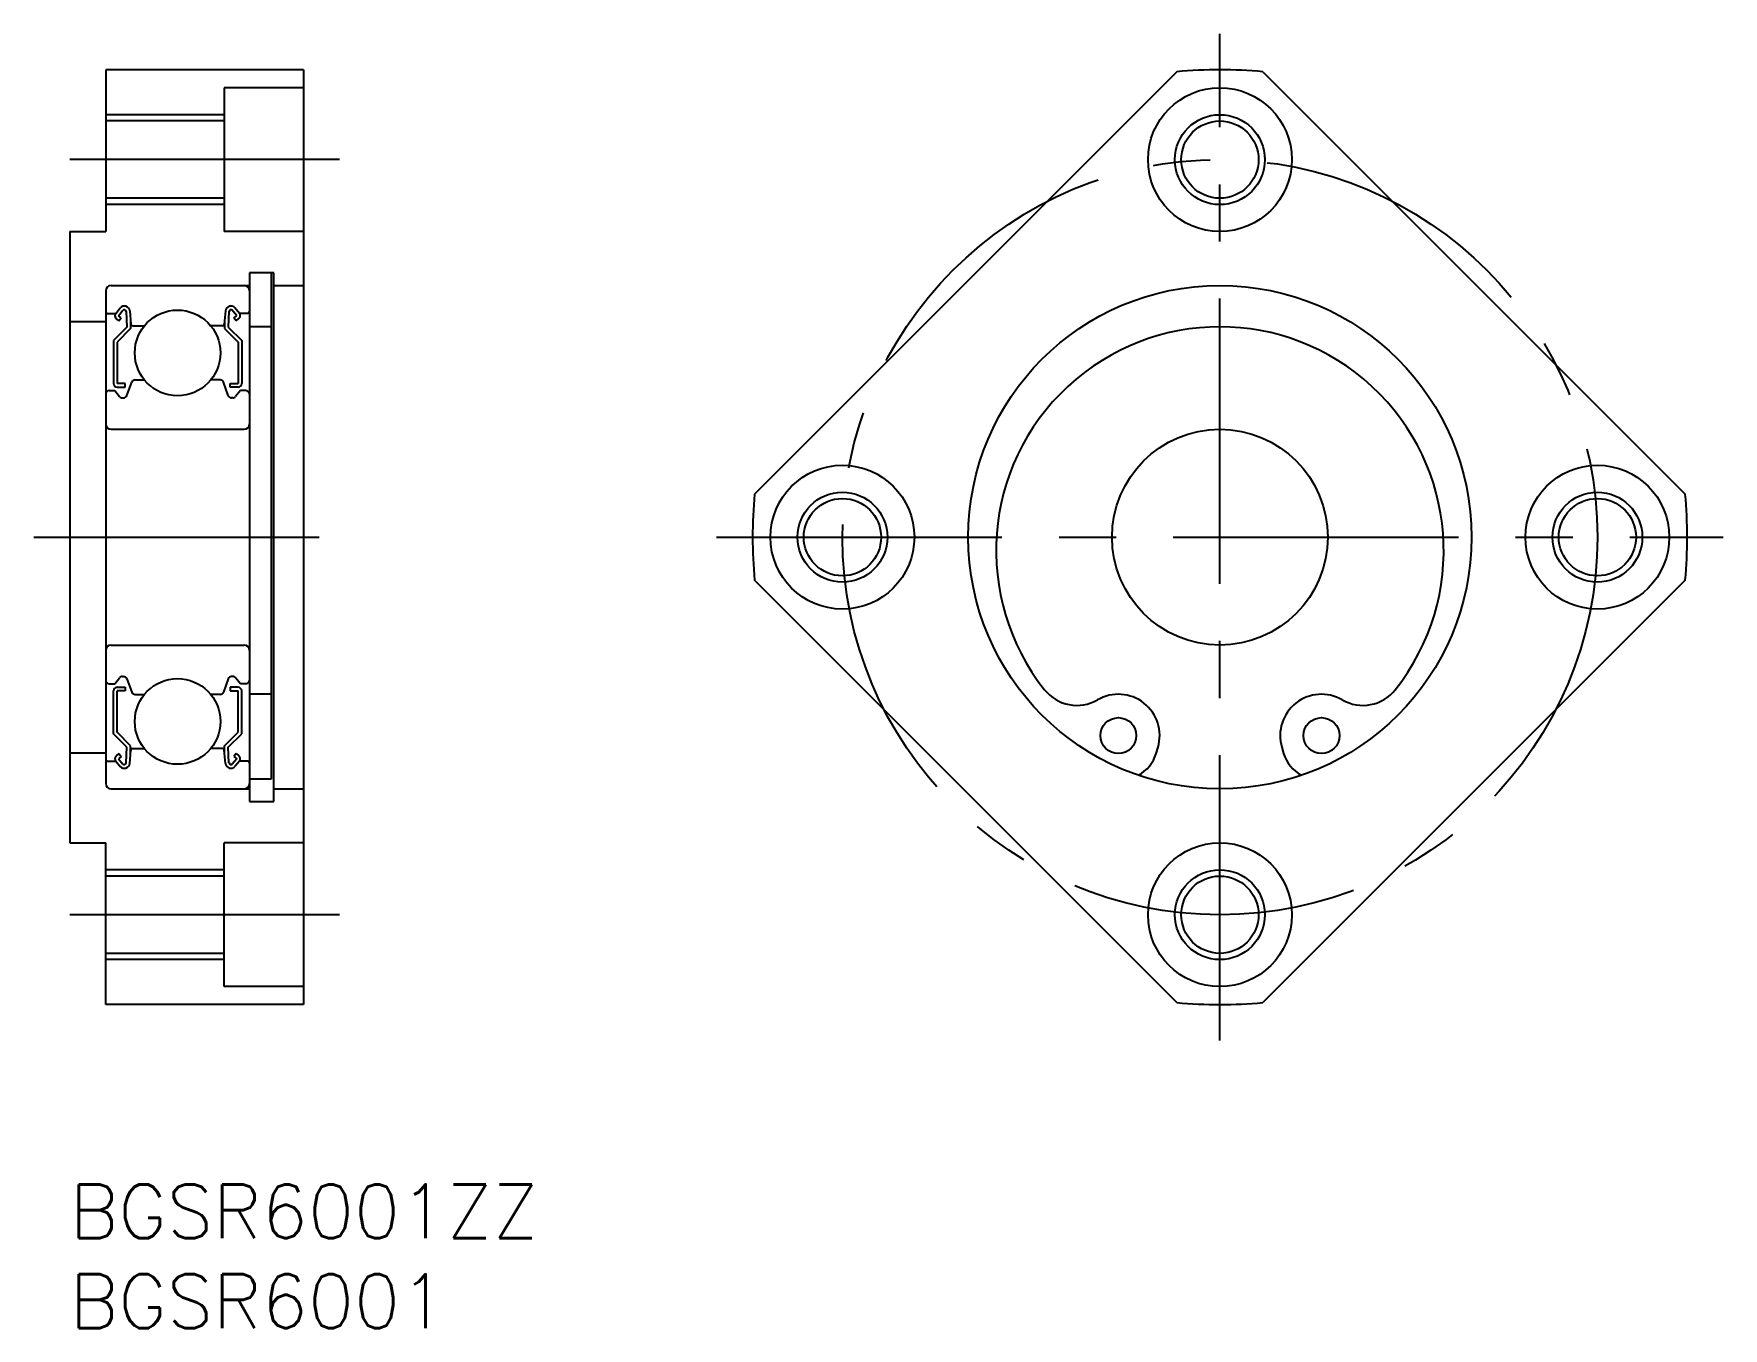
# Model space of a CAD drawing. Extents: x -2 to 92, y -8 to 64.
import ezdxf

# ---------------------------------------------------------------- set-up
doc = ezdxf.new("R2010")
doc.units = 0
doc.header["$LTSCALE"] = 0.5
doc.linetypes.add('CENTER', pattern=[50.8, 31.75, -6.35, 6.35, -6.35])
for name, color, linetype in [('MSM_CENTER', 1, 'CENTER'), ('MSM_CONTINUOUS', 7, 'CONTINUOUS'), ('MSM_NARROW', 5, 'CONTINUOUS'), ('MSM_PART_NUMBER', 7, 'CONTINUOUS')]:
    doc.layers.add(name, color=color, linetype=linetype)
doc.styles.get("Standard").update_dxf_attribs({"font": 'txt.shx', "height": 3, "bigfont": 'bigfont.shx'})

# ---------------------------------------------------------------- blocks, each defined once
blk = doc.blocks.new('*U4')
at = {"layer": 'MSM_PART_NUMBER'}
blk.add_text('BGSR6001ZZ', height=3, dxfattribs=at).set_placement((0, -3))
blk = doc.blocks.new('*U5')
at = {"layer": 'MSM_PART_NUMBER'}
blk.add_text('BGSR6001', height=3, dxfattribs=at).set_placement((0, -8))

msp = doc.modelspace()

# ---------------------------------------------------------------- linework, layer by layer
at = {"layer": 'MSM_CENTER'}
for p, q in [((63.987, 8), (63.987, 64)), ((15, 57), (0, 57)), ((-2, 36), (15, 36)), ((35.987, 36), (91.987, 36)), ((15, 15), (0, 15))]:
    msp.add_line(p, q, dxfattribs=at)
msp.add_circle((63.987, 36), 21, dxfattribs=at)
at = {"layer": 'MSM_CONTINUOUS'}
for p, q in [((13, 62), (2, 62)), ((2, 62), (2, 53)), ((10.25, 62), (10.25, 62)), ((13, 62), (13, 10)), ((61.592, 61.889), (38.097, 38.395)), ((66.382, 61.889), (89.876, 38.395)), ((13, 61), (8.6, 61)), ((8.6, 61), (8.6, 53)), ((8.6, 59.15), (2, 59.15)), ((8.6, 54.85), (2, 54.85)), ((0, 53), (0, 19)), ((0, 53), (2, 53)), ((13, 53), (8.6, 53)), ((2.3, 50), (10, 50)), ((10, 50.7), (10, 21.3)), ((11.35, 50.7, -0.7), (10, 50.7, -0.7)), ((11.2, 50.7), (11.2, 22.535)), ((11.35, 21.3, -0.1), (11.35, 50.7, -0.1)), ((11.35, 50, -0.7), (13, 50, -0.7)), ((2, 49.7), (2, 22.3)), ((0, 48), (2, 48)), ((2.1, 48.45), (2.56, 48.45)), ((2.56, 48.45), (2.81, 48.748)), ((2.738, 48.04), (2.585, 48.168)), ((2.713, 48.321), (2.963, 48.619)), ((2.866, 48.193), (2.713, 48.321)), ((2.738, 48.04), (2.866, 48.193)), ((3.14, 48.56), (3.183, 47.683)), ((3.338, 48.581), (3.403, 47.841)), ((3.383, 48.07), (3.383, 47.6)), ((8.662, 48.581), (8.597, 47.841)), ((8.617, 48.07), (8.617, 47.6)), ((8.86, 48.56), (8.817, 47.683)), ((9.287, 48.321), (9.037, 48.619)), ((9.134, 48.193), (9.287, 48.321)), ((9.262, 48.04), (9.134, 48.193)), ((9.44, 48.45), (9.19, 48.748)), ((9.262, 48.04), (9.415, 48.168)), ((9.9, 48.45), (9.44, 48.45)), ((3.183, 47.683), (2.433, 46.933)), ((3.383, 47.6), (2.633, 46.85)), ((3.503, 47.75), (4.151, 47.75)), ((8.497, 47.75), (7.849, 47.75)), ((8.617, 47.6), (9.367, 46.85)), ((8.817, 47.683), (9.567, 46.933)), ((11.2, 47.7, -0.7), (10, 47.7, -0.7)), ((2.433, 46.933), (2.433, 44.55)), ((2.633, 46.85), (2.633, 44.55)), ((9.367, 46.85), (9.367, 44.55)), ((9.567, 46.933), (9.567, 44.55)), ((3.083, 44.55), (2.633, 44.55)), ((2.633, 44.35), (3.083, 44.35)), ((3.083, 44.35), (3.083, 44.55)), ((3.182, 43.882), (3.45, 44.618)), ((3.638, 44.75), (4.151, 44.75)), ((8.362, 44.75), (7.849, 44.75)), ((8.818, 43.882), (8.55, 44.618)), ((8.917, 44.55), (9.367, 44.55)), ((8.917, 44.35), (8.917, 44.55)), ((9.367, 44.35), (8.917, 44.35)), ((2.2, 44.15), (2.5, 44.15)), ((2.5, 44.15), (2.776, 43.821)), ((2.929, 43.75), (2.994, 43.75)), ((9.071, 43.75), (9.006, 43.75)), ((9.5, 44.15), (9.224, 43.821)), ((9.8, 44.15), (9.5, 44.15)), ((2.3, 42), (9.7, 42)), ((61.592, 10.111), (38.097, 33.605)), ((89.876, 33.605), (66.382, 10.111)), ((2.3, 30), (9.7, 30)), ((2.929, 28.25), (2.994, 28.25)), ((9.071, 28.25), (9.006, 28.25)), ((2.2, 27.85), (2.5, 27.85)), ((2.433, 25.067), (2.433, 27.45)), ((2.5, 27.85), (2.776, 28.179)), ((2.633, 27.65), (3.083, 27.65)), ((2.633, 25.15), (2.633, 27.45)), ((3.083, 27.45), (2.633, 27.45)), ((3.083, 27.65), (3.083, 27.45)), ((3.182, 28.118), (3.45, 27.382)), ((8.818, 28.118), (8.55, 27.382)), ((8.917, 27.65), (8.917, 27.45)), ((9.367, 27.65), (8.917, 27.65)), ((8.917, 27.45), (9.367, 27.45)), ((9.5, 27.85), (9.224, 28.179)), ((9.367, 25.15), (9.367, 27.45)), ((9.8, 27.85), (9.5, 27.85)), ((9.567, 25.067), (9.567, 27.45)), ((11.2, 27.262, -0.7), (10, 27.262, -0.7)), ((3.638, 27.25), (4.151, 27.25)), ((3.766, 27.25), (3.766, 27.25)), ((8.362, 27.25), (7.849, 27.25)), ((3.183, 24.317), (2.433, 25.067)), ((3.383, 24.4), (2.633, 25.15)), ((8.617, 24.4), (9.367, 25.15)), ((8.817, 24.317), (9.567, 25.067)), ((0, 24), (2, 24)), ((2.1, 23.55), (2.56, 23.55)), ((2.56, 23.55), (2.81, 23.252)), ((2.738, 23.96), (2.585, 23.832)), ((2.866, 23.807), (2.713, 23.679)), ((2.713, 23.679), (2.963, 23.381)), ((2.738, 23.96), (2.866, 23.807)), ((3.14, 23.44), (3.183, 24.317)), ((3.338, 23.419), (3.403, 24.159)), ((3.383, 23.93), (3.383, 24.4)), ((3.503, 24.25), (4.151, 24.25)), ((8.497, 24.25), (7.849, 24.25)), ((8.662, 23.419), (8.597, 24.159)), ((8.617, 23.93), (8.617, 24.4)), ((8.86, 23.44), (8.817, 24.317)), ((9.287, 23.679), (9.037, 23.381)), ((9.262, 23.96), (9.134, 23.807)), ((9.134, 23.807), (9.287, 23.679)), ((9.44, 23.55), (9.19, 23.252)), ((9.262, 23.96), (9.415, 23.832)), ((9.9, 23.55), (9.44, 23.55)), ((60.442, 23.97), (60.543, 24.312)), ((67.431, 24.312), (67.531, 23.97)), ((2.3, 22), (10, 22)), ((11.2, 22.535, -0.7), (10, 22.535, -0.7)), ((11.35, 22, -0.7), (13, 22, -0.7)), ((10, 21.3, -0.7), (11.35, 21.3, -0.7)), ((0, 19), (2, 19)), ((2, 10), (2, 19)), ((8.6, 11), (8.6, 19)), ((13, 19), (8.6, 19)), ((8.6, 17.15), (2, 17.15)), ((8.6, 12.85), (2, 12.85)), ((13, 11), (8.6, 11)), ((13, 10), (2, 10))]:
    msp.add_line(p, q, dxfattribs=at)
for centre, radius in [((63.987, 57), 4), ((63.987, 57), 2.15), ((63.987, 36), 14), ((6, 46.25), 2.381), ((63.987, 36), 6), ((42.987, 36), 4), ((84.987, 36), 4), ((42.987, 36), 2.15), ((84.987, 36), 2.15), ((6, 25.75), 2.381), ((58.337, 24.962), 1), ((69.637, 24.962), 1), ((63.987, 15), 4), ((63.987, 15), 2.15)]:
    msp.add_circle(centre, radius, dxfattribs=at)
for centre, radius, start, end in [((63.987, 36), 26, 84.71514, 95.28486), ((2.3, 49.7), 0.3, 90, 180), ((9.7, 49.7), 0.3, 0, 90), ((2.1, 48.55), 0.1, 180, 270), ((2.713, 48.321), 0.2, 140.00197, 230.08631), ((3.039, 48.555), 0.3, 4.99676, 140.00197), ((3.04, 48.555), 0.1, 2.81979, 140.00215), ((8.961, 48.555), 0.3, 39.99803, 175.00324), ((8.96, 48.555), 0.1, 39.99785, 177.18021), ((9.287, 48.321), 0.2, 309.91369, 39.99803), ((9.9, 48.55), 0.1, 270, 0), ((3.503, 47.85), 0.1, 184.99676, 269.99912), ((8.497, 47.85), 0.1, 270.00088, 355.00324), ((63.987, 35.25), 12.45, 321.58898, 218.41102), ((2.633, 44.55), 0.2, 180, 270), ((3.638, 44.55), 0.2, 90, 159.99165), ((8.362, 44.55), 0.2, 20.00835, 90), ((9.367, 44.55), 0.2, 270, 0), ((2.2, 43.95), 0.2, 90, 180), ((2.929, 43.95), 0.2, 219.9952, 270), ((2.994, 43.95), 0.2, 270, 339.99165), ((9.006, 43.95), 0.2, 200.00835, 270), ((9.071, 43.95), 0.2, 270, 320.0048), ((9.8, 43.95), 0.2, 0, 90), ((2.3, 42.3), 0.3, 180, 270), ((9.7, 42.3), 0.3, 270, 0), ((63.987, 36), 26, 174.71514, 185.28486), ((63.987, 36), 26, 354.71514, 5.28486), ((2.3, 29.7), 0.3, 90, 180), ((9.7, 29.7), 0.3, 0, 90), ((2.929, 28.05), 0.2, 90, 140.0048), ((2.994, 28.05), 0.2, 20.00835, 90), ((9.006, 28.05), 0.2, 90, 159.99165), ((9.071, 28.05), 0.2, 39.9952, 90), ((2.2, 28.05), 0.2, 180, 270), ((2.633, 27.45), 0.2, 90, 180), ((3.638, 27.45), 0.2, 200.00835, 270), ((8.362, 27.45), 0.2, 270, 339.99165), ((9.367, 27.45), 0.2, 0, 90), ((9.8, 28.05), 0.2, 270, 0), ((56.034, 28.944), 2.3, 218.41102, 300.04713), ((58.337, 24.962), 2.3, 343.58289, 120.04713), ((69.637, 24.962), 2.3, 59.95287, 196.41711), ((71.94, 28.944), 2.3, 239.95287, 321.58898), ((2.1, 23.45), 0.1, 90, 180), ((2.713, 23.679), 0.2, 129.91369, 219.99803), ((3.503, 24.15), 0.1, 90.00088, 175.00324), ((8.497, 24.15), 0.1, 4.99676, 89.99912), ((9.287, 23.679), 0.2, 320.00197, 50.08631), ((9.9, 23.45), 0.1, 0, 90), ((58.524, 24.535), 2, 297.32736, 343.58289), ((69.45, 24.535), 2, 196.41711, 242.67264), ((3.039, 23.445), 0.3, 219.99803, 355.00324), ((3.04, 23.445), 0.1, 219.99785, 357.18021), ((8.961, 23.445), 0.3, 184.99676, 320.00197), ((8.96, 23.445), 0.1, 182.81979, 320.00215), ((2.3, 22.3), 0.3, 180, 270), ((9.7, 22.3), 0.3, 270, 0), ((63.987, 36), 26, 264.71514, 275.28486)]:
    msp.add_arc(centre, radius, start, end, dxfattribs=at)
at = {"layer": 'MSM_NARROW'}
for p, q in [((8.6, 59.5), (2, 59.5)), ((8.6, 54.5), (2, 54.5)), ((8.6, 17.5), (2, 17.5)), ((8.6, 12.5), (2, 12.5))]:
    msp.add_line(p, q, dxfattribs=at)
for centre in [(63.987, 57), (42.987, 36), (84.987, 36), (63.987, 15)]:
    msp.add_circle(centre, 2.5, dxfattribs=at)

# ---------------------------------------------------------------- block references
at = {"layer": 'MSM_CONTINUOUS'}
for name in ['*U4', '*U5']:
    msp.add_blockref(name, (0, 0), dxfattribs=at)

doc.saveas('drawing.dxf')
